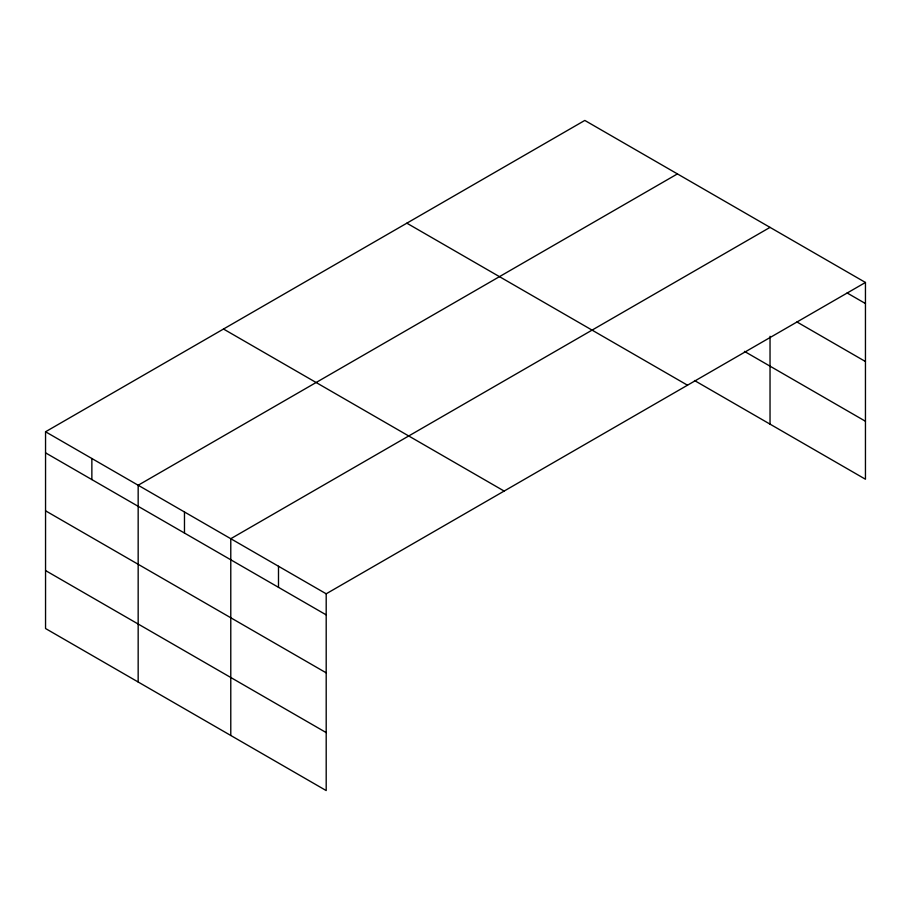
<?xml version="1.0" encoding="UTF-8"?>
<svg xmlns="http://www.w3.org/2000/svg" width="911" height="911" viewBox="0 0 911 911"><rect width="100%" height="100%" fill="white"/><g stroke="black" fill="none" stroke-linecap="round" stroke-linejoin="round"><path stroke-width="1.37" d="M865.45 282.467L584.805 120.434L45.55 431.768L45.55 628.533L326.195 790.566L326.195 593.801L865.45 282.467L865.45 479.232L694.478 380.513M677.42 173.91L138.165 485.244L138.165 681.997M770.034 227.374L230.779 538.708L230.779 735.473M847.105 292.955L865.45 303.545M796.943 321.97L865.45 361.519M744.435 351.384L865.45 421.258M406.853 223.184L687.498 385.205M223.502 329.03L504.147 491.063M45.55 431.768L326.195 593.801M45.55 452.847L326.195 614.879M45.55 510.82L326.195 672.853M45.55 570.559L326.195 732.581M770.034 336.296L770.034 424.139M278.493 566.255L278.493 587.333M184.477 511.982L184.477 533.049M91.863 458.506L91.863 479.585"/></g></svg>
